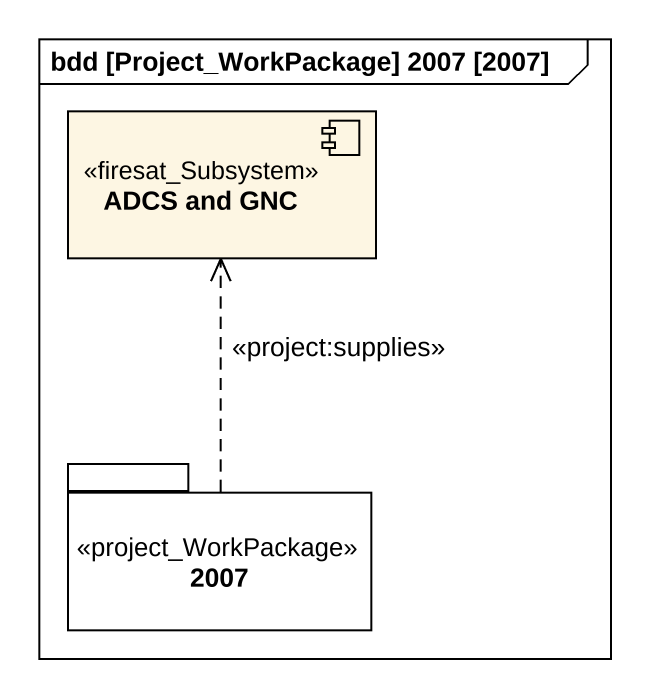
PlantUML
@startuml
mainframe bdd [Project_WorkPackage] 2007 [2007]
component "ADCS and GNC" as ADCS_and_GNC <<firesat_Subsystem>>
package "2007" as p2007 <<project_WorkPackage>> {
}
p2007 .up.> ADCS_and_GNC : <<project:supplies>>
@enduml
